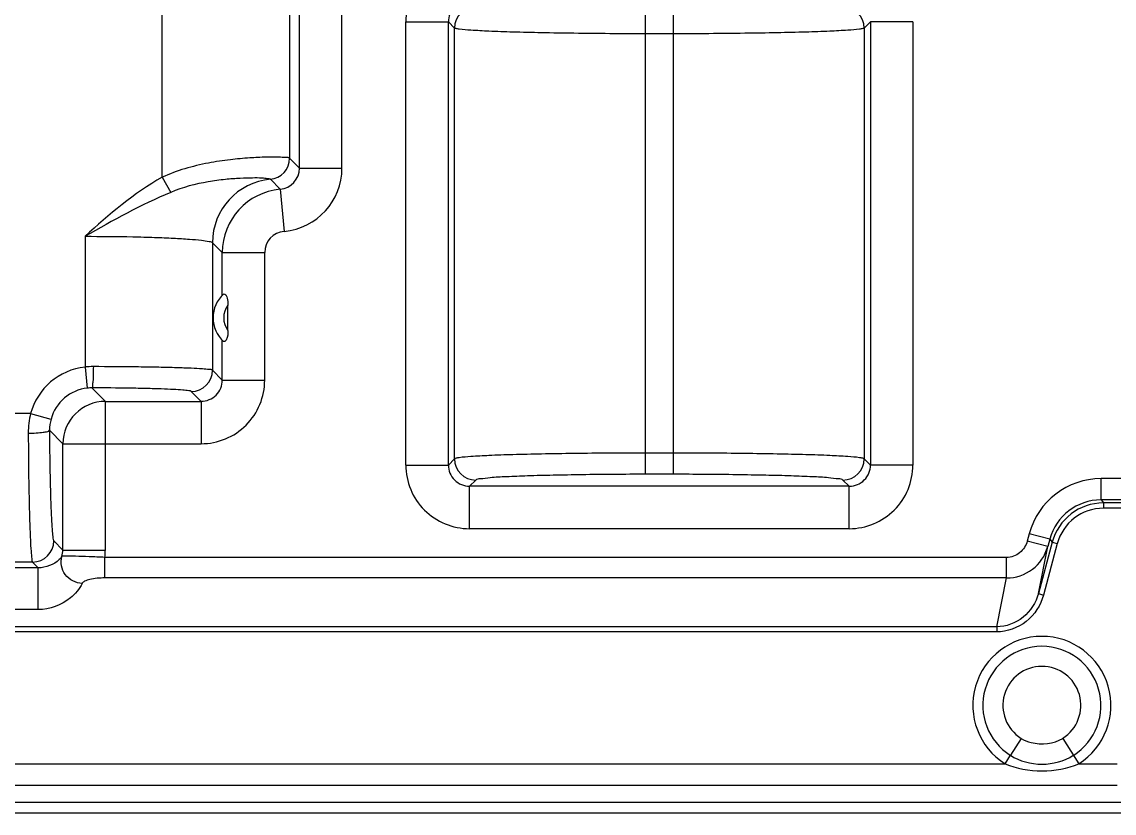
# Model space of a CAD drawing. Header units: millimetres. Extents: x -2618 to 1806, y -1718 to 1521.
# Drawn here: x -2505.4 to -2402.6, y -103.6 to -29.1 of the extents above; entities that cross this region are included whole.
import ezdxf

# ---------------------------------------------------------------- set-up
doc = ezdxf.new("R2010")
doc.units = ezdxf.units.MM
doc.header["$LTSCALE"] = 346.5
doc.layers.get('0').update_dxf_attribs({"linetype": 'CONTINUOUS'})
doc.layers.add('GEOM', color=7, linetype='CONTINUOUS')

msp = doc.modelspace()

# ---------------------------------------------------------------- linework, layer by layer
for p, q in [((-2492.17, -43.77), (-2492.17, -20.23)), ((-2479.25, -42.9), (-2479.25, -21.1)), ((-2475.25, -42.9), (-2475.25, -21.1)), ((-2480.18, -22.03), (-2480.18, -41.97)), ((-2446.67, -71.74), (-2446.67, -28.28)), ((-2444.09, -28.28), (-2444.09, -71.74)), ((-2469.24, -29.13), (-2465.24, -29.13)), ((-2469.24, -70.87), (-2469.24, -29.13)), ((-2464.66, -29.72), (-2465.24, -29.13)), ((-2465.24, -70.87), (-2465.24, -29.13)), ((-2464.66, -70.28), (-2464.66, -29.72)), ((-2425.51, -29.13), (-2426.1, -29.72)), ((-2426.1, -29.72), (-2426.1, -70.28)), ((-2421.52, -29.13), (-2425.51, -29.13)), ((-2425.51, -29.13), (-2425.51, -70.87)), ((-2421.52, -29.13), (-2421.52, -70.87)), ((-2444.09, -30.26), (-2446.67, -30.26)), ((-2479.25, -42.9), (-2480.18, -41.97)), ((-2479.25, -42.9), (-2475.25, -42.9)), ((-2492.17, -43.77), (-2491.37, -45.19)), ((-2481.06, -44.89), (-2481.99, -43.96)), ((-2481.06, -44.89), (-2480.7, -48.87)), ((-2499.43, -49.33), (-2499.43, -61.64)), ((-2487.44, -49.93), (-2486.51, -50.86)), ((-2487.44, -49.93), (-2487.44, -61.94)), ((-2486.51, -50.86), (-2482.52, -50.86)), ((-2486.51, -54.89), (-2486.51, -50.86)), ((-2482.52, -62.87), (-2482.52, -50.86)), ((-2485.98, -58.2), (-2485.98, -55.8)), ((-2486.51, -62.87), (-2486.51, -59.11)), ((-2499.43, -61.64), (-2499.22, -63.62)), ((-2486.51, -62.87), (-2487.44, -61.94)), ((-2498.78, -63.6), (-2497.52, -64.87)), ((-2486.51, -62.87), (-2482.52, -62.87)), ((-2488.51, -64.87), (-2489.44, -63.94)), ((-2497.52, -64.87), (-2488.51, -64.87)), ((-2497.52, -78.87), (-2497.52, -64.87)), ((-2488.51, -64.87), (-2488.51, -68.86)), ((-2504.56, -66.01), (-2506.19, -66.01)), ((-2504.56, -66.01), (-2502.64, -66.54)), ((-2502.77, -67.6), (-2501.51, -68.86)), ((-2501.51, -68.86), (-2488.51, -68.86)), ((-2501.51, -78.87), (-2501.51, -68.86)), ((-2444.09, -69.74), (-2446.67, -69.74)), ((-2469.24, -70.87), (-2465.24, -70.87)), ((-2464.66, -70.28), (-2465.24, -70.87)), ((-2425.51, -70.87), (-2426.1, -70.28)), ((-2421.52, -70.87), (-2425.51, -70.87)), ((-2444.09, -71.74), (-2446.67, -71.74)), ((-2462.66, -72.28), (-2463.24, -72.87)), ((-2427.51, -72.87), (-2463.24, -72.87)), ((-2463.24, -76.86), (-2463.24, -72.87)), ((-2427.51, -72.87), (-2428.1, -72.28)), ((-2427.51, -76.86), (-2427.51, -72.87)), ((-2332.95, -72.15), (-2403.81, -72.15)), ((-2403.81, -74.15), (-2403.81, -72.15)), ((-2332.95, -74.15), (-2403.81, -74.15)), ((-2403.81, -74.15), (-2403.59, -74.44)), ((-2333.17, -74.44), (-2403.59, -74.44)), ((-2403.59, -74.44), (-2403.59, -74.94)), ((-2333.17, -74.94), (-2403.59, -74.94)), ((-2427.51, -76.86), (-2463.24, -76.86)), ((-2502.37, -78.01), (-2501.51, -78.87)), ((-2410.57, -77.34), (-2410.76, -78.03)), ((-2408.82, -78.54), (-2410.76, -78.03)), ((-2408.64, -77.86), (-2410.57, -77.34)), ((-2408.64, -77.86), (-2408.82, -78.54)), ((-2408.64, -77.86), (-2408.42, -78.14)), ((-2501.51, -78.87), (-2497.52, -78.87)), ((-2408.42, -78.14), (-2409.71, -82.98)), ((-2409.71, -82.98), (-2408.82, -78.54)), ((-2407.93, -78.27), (-2409.23, -83.11)), ((-2408.42, -78.14), (-2407.93, -78.27)), ((-2504.37, -80.01), (-2506.38, -80.01)), ((-2504.37, -80.01), (-2503.83, -80.55)), ((-2412.71, -79.57), (-2497.56, -79.57)), ((-2497.56, -81.5), (-2497.56, -79.57)), ((-2412.71, -81.5), (-2412.71, -79.57)), ((-2503.83, -80.55), (-2506.92, -80.55)), ((-2503.83, -84.48), (-2503.83, -80.55)), ((-2412.71, -81.5), (-2497.56, -81.5)), ((-2413.63, -86.1), (-2412.71, -81.5)), ((-2409.71, -82.98), (-2409.23, -83.11)), ((-2503.83, -84.48), (-2506.92, -84.48)), ((-2413.63, -86.1), (-2549.33, -86.1)), ((-2413.63, -86.1), (-2413.63, -86.58)), ((-2413.63, -86.58), (-2551.36, -86.58)), ((-2545.36, -101), (-2402.28, -101)), ((-2260.77, -102.65), (-2616.38, -102.65)), ((-2261.01, -103.65), (-2615.38, -103.65))]:
    msp.add_line(p, q)
for centre, radius, start, end in [((-2463.25, -29.13), 5.99, 89.9508, 180.0143), ((-2463.25, -29.13), 1.99, 89.7535, 180.2115), ((-2462.66, -29.72), 2, 90.0388, 179.9158), ((-2428.1, -29.72), 2, 0.0842, 89.9158), ((-2482.18, -41.97), 2, 275.3326, 359.9455), ((-2481.24, -42.91), 1.99, 275.0514, 0.2139), ((-2481.24, -42.9), 5.99, 275.2258, 0.0141), ((-2481.43, -49.94), 6.01, 95.3174, 179.9097), ((-2480.51, -50.87), 6, 95.284, 179.9474), ((-2480.52, -50.86), 2, 95.2259, 180.014), ((-2484.38, -57), 3, 132.0729, 227.9271), ((-2484.38, -57), 2, 143.1944, 216.8056), ((-2498.78, -67.6), 5.99, 96.2397, 164.6896), ((-2498.66, -70.07), 8.47, 89.8869, 95.2058), ((-2489.44, -61.94), 2, 270.0842, 359.9158), ((-2498.78, -67.59), 3.99, 96.1935, 164.7232), ((-2488.51, -62.87), 5.99, 269.9863, 0.0136), ((-2488.5, -62.87), 1.99, 269.7892, 0.2107), ((-2497.51, -68.87), 4, 90.0906, 179.9094), ((-2496.77, -67.83), 8, 166.8627, 180.2499), ((-2498.84, -67.57), 3.93, 164.7803, 180.422), ((-2463.25, -70.87), 5.99, 179.9855, 270.0144), ((-2463.25, -70.87), 1.99, 179.7885, 270.2115), ((-2462.66, -70.28), 2, 180.0842, 269.9158), ((-2428.1, -70.28), 2, 270.0842, 359.9158), ((-2427.51, -70.87), 5.99, 269.9855, 0.0146), ((-2427.5, -70.87), 1.99, 269.7884, 0.2117), ((-2403.81, -79.15), 7, 90.0016, 164.9984), ((-2403.81, -79.15), 5, 89.9948, 165.0052), ((-2403.59, -79.44), 5, 90.0028, 164.9972), ((-2403.59, -79.44), 4.5, 90.0011, 164.9989), ((-2504.37, -78), 2, 270.0842, 359.9158), ((-2503.53, -78.87), 2.01, 342.485, 0.0896), ((-2503.52, -78.86), 6, 353.2352, 359.9763), ((-2412.69, -77.5), 4, 269.6331, 344.8787)]:
    msp.add_arc(centre, radius, start, end)
for points, knots in [([(-2446.67, -30.26), (-2448.92, -30.26), (-2452.19, -30.24), (-2456.35, -30.17), (-2459.02, -30.11), (-2461.24, -30.04), (-2462.91, -29.94), (-2463.96, -29.87), (-2464.46, -29.78), (-2464.62, -29.75), (-2464.66, -29.72)], [0, 0, 0, 0, 0.374462, 0.544391, 0.694351, 0.818802, 0.91321, 0.974216, 0.991521, 1, 1, 1, 1]), ([(-2426.1, -29.72), (-2426.14, -29.75), (-2426.3, -29.78), (-2426.8, -29.87), (-2427.85, -29.94), (-2429.52, -30.04), (-2431.74, -30.11), (-2434.41, -30.17), (-2438.57, -30.24), (-2441.84, -30.26), (-2444.09, -30.26)], [0, 0, 0, 0, 0.008486, 0.025809, 0.086903, 0.181428, 0.305946, 0.455886, 0.625759, 1, 1, 1, 1]), ([(-2480.18, -41.97), (-2480.26, -41.91), (-2480.65, -41.93), (-2481.36, -41.85), (-2482.52, -41.88), (-2484.02, -41.94), (-2485.84, -42.11), (-2488.63, -42.53), (-2490.79, -43.13), (-2492.17, -43.77)], [0, 0, 0, 0, 0.025601, 0.086856, 0.181748, 0.3068, 0.45735, 0.62765, 1, 1, 1, 1]), ([(-2481.99, -43.96), (-2482.05, -43.91), (-2482.35, -43.9), (-2482.88, -43.83), (-2483.76, -43.84), (-2484.9, -43.87), (-2486.3, -43.97), (-2488.51, -44.27), (-2490.24, -44.71), (-2491.37, -45.19)], [0, 0, 0, 0, 0.025198, 0.084098, 0.175505, 0.296929, 0.444921, 0.615123, 1, 1, 1, 1]), ([(-2499.43, -49.33), (-2497.93, -49.33), (-2495.75, -49.35), (-2492.97, -49.42), (-2491.19, -49.49), (-2489.73, -49.59), (-2488.58, -49.67), (-2487.91, -49.8), (-2487.5, -49.84), (-2487.44, -49.93)], [0, 0, 0, 0, 0.373808, 0.543444, 0.693115, 0.817398, 0.91184, 0.973172, 1, 1, 1, 1]), ([(-2486.39, -54.77), (-2486.36, -54.74), (-2486.22, -54.77), (-2486.13, -54.94), (-2485.99, -55.28), (-2485.98, -55.59), (-2485.98, -55.8)], [0, 0, 0, 0, 0.108123, 0.258703, 0.476387, 1, 1, 1, 1]), ([(-2485.98, -58.2), (-2485.98, -58.34), (-2485.96, -58.64), (-2486.21, -59.39), (-2486.39, -59.23)], [0, 0, 0, 0, 0.379292, 1, 1, 1, 1]), ([(-2498.65, -61.6), (-2498.65, -61.85), (-2498.66, -62.31), (-2498.67, -62.94), (-2498.74, -63.31), (-2498.73, -63.57), (-2498.78, -63.6)], [0, 0, 0, 0, 0.373103, 0.692149, 0.911115, 1, 1, 1, 1]), ([(-2487.44, -61.94), (-2487.51, -61.88), (-2487.87, -61.88), (-2488.5, -61.79), (-2489.55, -61.76), (-2490.91, -61.7), (-2492.57, -61.66), (-2495.18, -61.62), (-2497.23, -61.61), (-2498.65, -61.6)], [0, 0, 0, 0, 0.025453, 0.085658, 0.178885, 0.302055, 0.45108, 0.620942, 1, 1, 1, 1]), ([(-2489.44, -63.94), (-2489.5, -63.88), (-2489.8, -63.87), (-2490.32, -63.79), (-2491.2, -63.75), (-2492.33, -63.7), (-2493.71, -63.66), (-2495.89, -63.62), (-2497.6, -63.6), (-2498.78, -63.6)], [0, 0, 0, 0, 0.025712, 0.085984, 0.179213, 0.302346, 0.451313, 0.621103, 1, 1, 1, 1]), ([(-2504.77, -67.87), (-2504.52, -67.87), (-2504.06, -67.85), (-2503.43, -67.8), (-2503.05, -67.73), (-2502.79, -67.67), (-2502.77, -67.6)], [0, 0, 0, 0, 0.368124, 0.683757, 0.902695, 1, 1, 1, 1]), ([(-2502.77, -67.6), (-2502.77, -68.93), (-2502.75, -70.86), (-2502.69, -73.29), (-2502.65, -74.82), (-2502.59, -76.07), (-2502.54, -77.03), (-2502.45, -77.61), (-2502.44, -77.94), (-2502.37, -78.01)], [0, 0, 0, 0, 0.383254, 0.552939, 0.700973, 0.822833, 0.914871, 0.974389, 1, 1, 1, 1]), ([(-2504.77, -67.87), (-2504.77, -69.42), (-2504.75, -71.66), (-2504.69, -74.5), (-2504.65, -76.28), (-2504.58, -77.74), (-2504.54, -78.87), (-2504.44, -79.55), (-2504.44, -79.93), (-2504.37, -80.01)], [0, 0, 0, 0, 0.383408, 0.55316, 0.701248, 0.82314, 0.915175, 0.974627, 1, 1, 1, 1]), ([(-2446.67, -69.74), (-2448.92, -69.74), (-2452.19, -69.76), (-2456.35, -69.83), (-2459.02, -69.89), (-2461.24, -69.96), (-2462.91, -70.06), (-2463.96, -70.13), (-2464.46, -70.22), (-2464.62, -70.25), (-2464.66, -70.28)], [0, 0, 0, 0, 0.374444, 0.544368, 0.694322, 0.818773, 0.913194, 0.974213, 0.99152, 1, 1, 1, 1]), ([(-2426.1, -70.28), (-2426.14, -70.25), (-2426.3, -70.22), (-2426.8, -70.13), (-2427.85, -70.06), (-2429.52, -69.96), (-2431.74, -69.89), (-2434.4, -69.83), (-2438.57, -69.76), (-2441.84, -69.74), (-2444.09, -69.74)], [0, 0, 0, 0, 0.008478, 0.025783, 0.086808, 0.181253, 0.305723, 0.455669, 0.625561, 1, 1, 1, 1]), ([(-2446.67, -71.74), (-2448.67, -71.74), (-2451.57, -71.76), (-2455.28, -71.83), (-2457.65, -71.88), (-2459.61, -71.97), (-2461.13, -72.03), (-2462.04, -72.18), (-2462.56, -72.18), (-2462.66, -72.28)], [0, 0, 0, 0, 0.374381, 0.544275, 0.694206, 0.818645, 0.913074, 0.974141, 1, 1, 1, 1]), ([(-2428.1, -72.28), (-2428.19, -72.18), (-2428.72, -72.18), (-2429.63, -72.03), (-2431.15, -71.97), (-2433.1, -71.88), (-2435.48, -71.83), (-2439.18, -71.76), (-2442.09, -71.74), (-2444.09, -71.74)], [0, 0, 0, 0, 0.025855, 0.086928, 0.181381, 0.305839, 0.455761, 0.625624, 1, 1, 1, 1]), ([(-2410.76, -78.03), (-2410.87, -78.45), (-2411.37, -79.25), (-2412.27, -79.57), (-2412.71, -79.57)], [0, 0, 0, 0, 0.500688, 1, 1, 1, 1]), ([(-2501.61, -79.48), (-2501.68, -79.58), (-2502.23, -80.21), (-2503.12, -80.55), (-2503.83, -80.55)], [0, 0, 0, 0, 0.148047, 1, 1, 1, 1]), ([(-2499.7, -82.01), (-2500.3, -82), (-2501.52, -81.39), (-2501.78, -80.03), (-2501.61, -79.48)], [0, 0, 0, 0, 0.50698, 1, 1, 1, 1]), ([(-2497.56, -79.57), (-2498.06, -79.54), (-2498.98, -79.5), (-2500.08, -79.47), (-2500.8, -79.45), (-2501.19, -79.44), (-2501.43, -79.45), (-2501.58, -79.45), (-2501.61, -79.48)], [0, 0, 0, 0, 0.369576, 0.686339, 0.81066, 0.906177, 0.969693, 1, 1, 1, 1]), ([(-2499.7, -82.01), (-2499.96, -82.54), (-2501.04, -83.86), (-2502.76, -84.48), (-2503.83, -84.48)], [0, 0, 0, 0, 0.354524, 1, 1, 1, 1]), ([(-2497.56, -81.5), (-2498.04, -81.5), (-2498.7, -81.56), (-2499.41, -81.77), (-2499.66, -81.92), (-2499.7, -82.01)], [0, 0, 0, 0, 0.641835, 0.864183, 1, 1, 1, 1]), ([(-2409.71, -82.98), (-2409.94, -83.83), (-2410.95, -85.44), (-2412.75, -86.1), (-2413.63, -86.1)], [0, 0, 0, 0, 0.500735, 1, 1, 1, 1]), ([(-2409.23, -83.11), (-2409.49, -84.06), (-2410.62, -85.86), (-2412.65, -86.58), (-2413.63, -86.58)], [0, 0, 0, 0, 0.500684, 1, 1, 1, 1])]:
    msp.add_open_spline(points, degree=3, knots=knots)
for points in [[(-2492.17, -43.77), (-2494.83, -45.26), (-2497.17, -47.29), (-2499.43, -49.33)], [(-2491.37, -45.19), (-2494.16, -46.36), (-2496.8, -47.85), (-2499.43, -49.33)], [(-2498.78, -63.6), (-2498.92, -63.6), (-2499.07, -63.6), (-2499.21, -63.64)]]:
    msp.add_open_spline(points, degree=3)
at = {"layer": 'GEOM'}
for p, q in [((-2411.33, -96.61), (-2412.34, -98.2)), ((-2407.42, -96.61), (-2405.91, -99)), ((-2412.84, -99), (-2412.34, -98.2)), ((-2545.36, -99), (-2412.84, -99)), ((-2405.91, -99), (-2402.28, -99))]:
    msp.add_line(p, q, dxfattribs=at)
for radius, start, end in [(6.5, 302.2042, 237.7958), (5.56, 302.2042, 237.7958), (3.67, 302.2043, 237.7953)]:
    msp.add_arc((-2409.38, -93.5), radius, start, end, dxfattribs=at)
for points, knots in [([(-2411.33, -96.61), (-2411.05, -96.79), (-2409.79, -97.27), (-2408.27, -97.14), (-2407.42, -96.61)], [0, 0, 0, 0, 0.253923, 1, 1, 1, 1]), ([(-2412.34, -98.2), (-2411.47, -98.75), (-2409.38, -99.33), (-2407.28, -98.75), (-2406.42, -98.2)], [0, 0, 0, 0, 0.500042, 1, 1, 1, 1])]:
    msp.add_open_spline(points, degree=3, knots=knots, dxfattribs=at)
msp.add_open_spline([(-2412.84, -99), (-2410.71, -99.89), (-2408.04, -99.89), (-2405.91, -99)], degree=3, dxfattribs=at)

doc.saveas('drawing.dxf')
